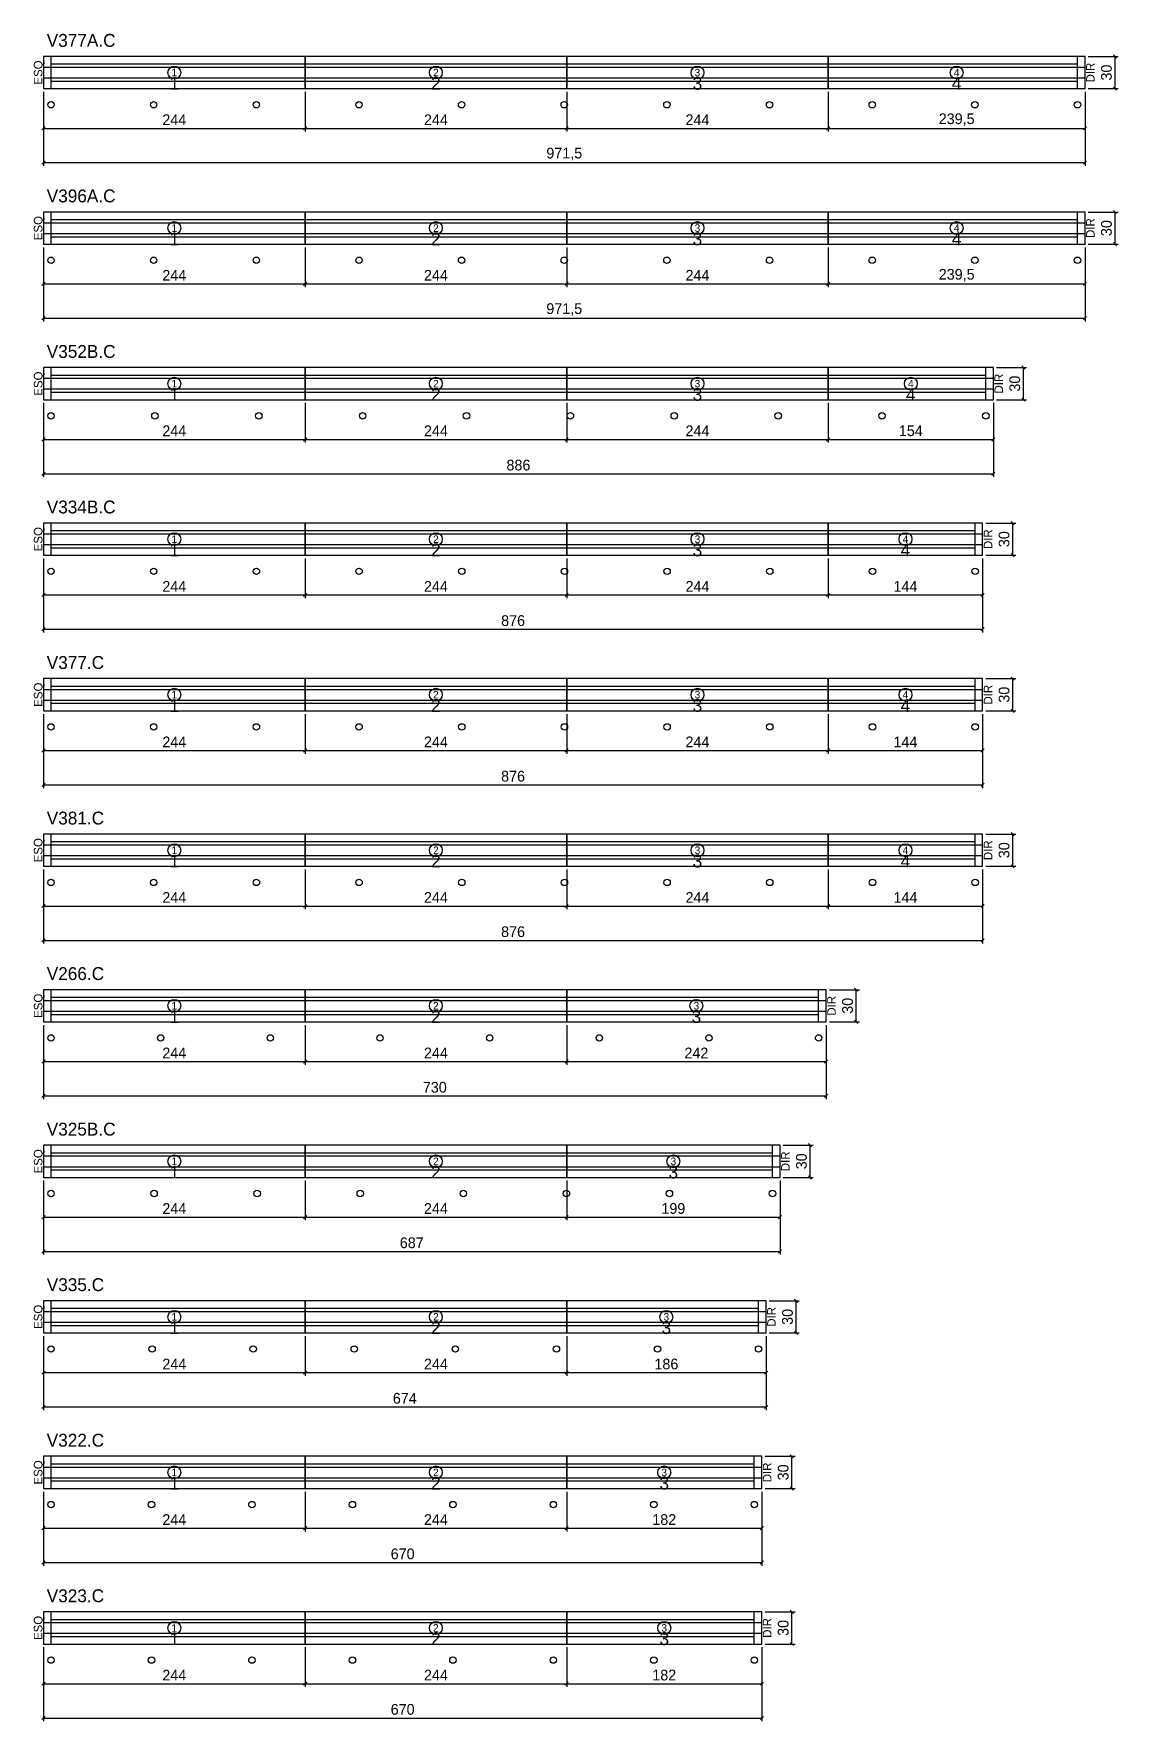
# Model space of a CAD drawing. Extents: x -13000 to 3070, y -11621 to 1250.
# Drawn here: x -9 to 1002, y -2007 to -434 of the extents above; entities that cross this region are included whole.
import ezdxf
from ezdxf.enums import TextEntityAlignment as Align

# ---------------------------------------------------------------- set-up
doc = ezdxf.new("R2010")
doc.units = 0
for name, color, linetype in [('5', 5, 'Continuous'), ('COTA', 241, 'Continuous'), ('Escoras', 224, 'Continuous'), ('NOMENCLATURA', 7, 'Continuous'), ('Painéis', 200, 'Continuous'), ('SARR_2.2x7', 40, 'Continuous')]:
    doc.layers.add(name, color=color, linetype=linetype)
doc.dimstyles.new('PAINEL', dxfattribs={"dimtxt": 10, "dimasz": 3, "dimexe": 3, "dimexo": 3, "dimgap": 3, "dimtad": 1, "dimblk": 'OBLIQUE', "dimblk1": 'OBLIQUE', "dimcen": 2.5, "dimclrd": 4, "dimclre": 4, "dimclrt": 240, "dimazin": 3, "dimtfac": 1, "dimtmove": 0, "dimatfit": 3})

# ---------------------------------------------------------------- blocks, each defined once
blk = doc.blocks.new('nf1')
blk.add_circle((0, 0), 6)
blk.add_text('1', height=7).set_placement((0, 0), align=Align.MIDDLE_CENTER)
blk = doc.blocks.new('nf2')
blk.add_circle((0, 0), 6)
blk.add_text('2', height=7).set_placement((0, 0), align=Align.MIDDLE_CENTER)
blk = doc.blocks.new('nf3')
blk.add_circle((0, 0), 6)
blk.add_text('3', height=7).set_placement((0, 0), align=Align.MIDDLE_CENTER)
blk = doc.blocks.new('nf4')
blk.add_circle((0, 0), 6)
blk.add_text('4', height=7).set_placement((0, 0), align=Align.MIDDLE_CENTER)
blk = doc.blocks.new('_OBLIQUE')
at = {"color": 0, "linetype": 'BYBLOCK'}
blk.add_line((-0.5, -0.5), (0.5, 0.5), dxfattribs=at)

msp = doc.modelspace()

# ---------------------------------------------------------------- linework, layer by layer
at = {"layer": 'Escoras'}
for centre in [(7, -500), (102.75, -500), (198.5, -500), (294.25, -500), (390, -500), (485.75, -500), (581.5, -500), (677.25, -500), (773, -500), (868.75, -500), (964.5, -500), (7, -645), (102.75, -645), (198.5, -645), (294.25, -645), (390, -645), (485.75, -645), (581.5, -645), (677.25, -645), (773, -645), (868.75, -645), (964.5, -645), (7, -790), (103.889, -790), (200.778, -790), (297.667, -790), (394.556, -790), (491.444, -790), (588.333, -790), (685.222, -790), (782.111, -790), (879, -790), (7, -935), (102.778, -935), (198.556, -935), (294.333, -935), (390.111, -935), (485.889, -935), (581.667, -935), (677.444, -935), (773.222, -935), (869, -935), (7, -1080), (102.778, -1080), (198.556, -1080), (294.333, -1080), (390.111, -1080), (485.889, -1080), (581.667, -1080), (677.444, -1080), (773.222, -1080), (869, -1080), (7, -1225), (102.778, -1225), (198.556, -1225), (294.333, -1225), (390.111, -1225), (485.889, -1225), (581.667, -1225), (677.444, -1225), (773.222, -1225), (869, -1225), (7, -1370), (109.286, -1370), (211.571, -1370), (313.857, -1370), (416.143, -1370), (518.429, -1370), (620.714, -1370), (723, -1370), (7, -1515), (103.143, -1515), (199.286, -1515), (295.429, -1515), (391.571, -1515), (487.714, -1515), (583.857, -1515), (680, -1515), (7, -1660), (101.286, -1660), (195.571, -1660), (289.857, -1660), (384.143, -1660), (478.429, -1660), (572.714, -1660), (667, -1660), (7, -1805), (100.714, -1805), (194.429, -1805), (288.143, -1805), (381.857, -1805), (475.571, -1805), (569.286, -1805), (663, -1805), (7, -1950), (100.714, -1950), (194.429, -1950), (288.143, -1950), (381.857, -1950), (475.571, -1950), (569.286, -1950), (663, -1950)]:
    msp.add_circle(centre, 3, dxfattribs=at)
at = {"layer": 'Painéis'}
for p, q in [((244, -485), (244, -455)), ((488, -485), (488, -455)), ((732, -485), (732, -455)), ((0, -465), (244, -465)), ((244, -465), (488, -465)), ((488, -465), (732, -465)), ((732, -465), (971.5, -465)), ((0, -475), (244, -475)), ((244, -475), (488, -475)), ((488, -475), (732, -475)), ((732, -475), (971.5, -475)), ((0, -610), (244, -610)), ((244, -630), (244, -600)), ((244, -610), (488, -610)), ((488, -630), (488, -600)), ((488, -610), (732, -610)), ((732, -630), (732, -600)), ((732, -610), (971.5, -610)), ((0, -620), (244, -620)), ((244, -620), (488, -620)), ((488, -620), (732, -620)), ((732, -620), (971.5, -620)), ((0, -755), (244, -755)), ((244, -775), (244, -745)), ((244, -755), (488, -755)), ((488, -775), (488, -745)), ((488, -755), (732, -755)), ((732, -775), (732, -745)), ((732, -755), (886, -755)), ((0, -765), (244, -765)), ((244, -765), (488, -765)), ((488, -765), (732, -765)), ((732, -765), (886, -765)), ((244, -920), (244, -890)), ((488, -920), (488, -890)), ((732, -920), (732, -890)), ((0, -900), (244, -900)), ((0, -910), (244, -910)), ((244, -900), (488, -900)), ((244, -910), (488, -910)), ((488, -900), (732, -900)), ((488, -910), (732, -910)), ((732, -900), (876, -900)), ((732, -910), (876, -910)), ((244, -1065), (244, -1035)), ((488, -1065), (488, -1035)), ((732, -1065), (732, -1035)), ((0, -1045), (244, -1045)), ((244, -1045), (488, -1045)), ((488, -1045), (732, -1045)), ((732, -1045), (876, -1045)), ((0, -1055), (244, -1055)), ((244, -1055), (488, -1055)), ((488, -1055), (732, -1055)), ((732, -1055), (876, -1055)), ((0, -1190), (244, -1190)), ((244, -1210), (244, -1180)), ((244, -1190), (488, -1190)), ((488, -1210), (488, -1180)), ((488, -1190), (732, -1190)), ((732, -1210), (732, -1180)), ((732, -1190), (876, -1190)), ((0, -1200), (244, -1200)), ((244, -1200), (488, -1200)), ((488, -1200), (732, -1200)), ((732, -1200), (876, -1200)), ((0, -1335), (244, -1335)), ((244, -1355), (244, -1325)), ((244, -1335), (488, -1335)), ((488, -1355), (488, -1325)), ((488, -1335), (730, -1335)), ((0, -1345), (244, -1345)), ((244, -1345), (488, -1345)), ((488, -1345), (730, -1345)), ((244, -1500), (244, -1470)), ((488, -1500), (488, -1470)), ((0, -1480), (244, -1480)), ((0, -1490), (244, -1490)), ((244, -1480), (488, -1480)), ((244, -1490), (488, -1490)), ((488, -1480), (687, -1480)), ((488, -1490), (687, -1490)), ((244, -1645), (244, -1615)), ((488, -1645), (488, -1615)), ((0, -1625), (244, -1625)), ((0, -1635), (244, -1635)), ((244, -1625), (488, -1625)), ((244, -1635), (488, -1635)), ((488, -1625), (674, -1625)), ((488, -1635), (674, -1635)), ((244, -1790), (244, -1760)), ((488, -1790), (488, -1760)), ((0, -1770), (244, -1770)), ((244, -1770), (488, -1770)), ((488, -1770), (670, -1770)), ((0, -1780), (244, -1780)), ((244, -1780), (488, -1780)), ((488, -1780), (670, -1780)), ((0, -1915), (244, -1915)), ((244, -1935), (244, -1905)), ((244, -1915), (488, -1915)), ((488, -1935), (488, -1905)), ((488, -1915), (670, -1915)), ((0, -1925), (244, -1925)), ((244, -1925), (488, -1925)), ((488, -1925), (670, -1925))]:
    msp.add_line(p, q, dxfattribs=at)
for points in [[(0, -485), (244, -485), (244, -455), (0, -455)], [(244, -485), (488, -485), (488, -455), (244, -455)], [(488, -485), (732, -485), (732, -455), (488, -455)], [(732, -485), (971.5, -485), (971.5, -455), (732, -455)], [(0, -630), (244, -630), (244, -600), (0, -600)], [(244, -630), (488, -630), (488, -600), (244, -600)], [(488, -630), (732, -630), (732, -600), (488, -600)], [(732, -630), (971.5, -630), (971.5, -600), (732, -600)], [(0, -775), (244, -775), (244, -745), (0, -745)], [(244, -775), (488, -775), (488, -745), (244, -745)], [(488, -775), (732, -775), (732, -745), (488, -745)], [(732, -775), (886, -775), (886, -745), (732, -745)], [(0, -920), (244, -920), (244, -890), (0, -890)], [(244, -920), (488, -920), (488, -890), (244, -890)], [(488, -920), (732, -920), (732, -890), (488, -890)], [(732, -920), (876, -920), (876, -890), (732, -890)], [(0, -1065), (244, -1065), (244, -1035), (0, -1035)], [(244, -1065), (488, -1065), (488, -1035), (244, -1035)], [(488, -1065), (732, -1065), (732, -1035), (488, -1035)], [(732, -1065), (876, -1065), (876, -1035), (732, -1035)], [(0, -1210), (244, -1210), (244, -1180), (0, -1180)], [(244, -1210), (488, -1210), (488, -1180), (244, -1180)], [(488, -1210), (732, -1210), (732, -1180), (488, -1180)], [(732, -1210), (876, -1210), (876, -1180), (732, -1180)], [(0, -1355), (244, -1355), (244, -1325), (0, -1325)], [(244, -1355), (488, -1355), (488, -1325), (244, -1325)], [(488, -1355), (730, -1355), (730, -1325), (488, -1325)], [(0, -1500), (244, -1500), (244, -1470), (0, -1470)], [(244, -1500), (488, -1500), (488, -1470), (244, -1470)], [(488, -1500), (687, -1500), (687, -1470), (488, -1470)], [(0, -1645), (244, -1645), (244, -1615), (0, -1615)], [(244, -1645), (488, -1645), (488, -1615), (244, -1615)], [(488, -1645), (674, -1645), (674, -1615), (488, -1615)], [(0, -1790), (244, -1790), (244, -1760), (0, -1760)], [(244, -1790), (488, -1790), (488, -1760), (244, -1760)], [(488, -1790), (670, -1790), (670, -1760), (488, -1760)], [(0, -1935), (244, -1935), (244, -1905), (0, -1905)], [(244, -1935), (488, -1935), (488, -1905), (244, -1905)], [(488, -1935), (670, -1935), (670, -1905), (488, -1905)]]:
    msp.add_lwpolyline(points, close=True, dxfattribs=at)
at = {"layer": 'SARR_2.2x7'}
for p, q in [((7, -485), (7, -455)), ((964.5, -485), (964.5, -455)), ((7, -462), (244, -462)), ((244, -462), (488, -462)), ((488, -462), (732, -462)), ((732, -462), (964.5, -462)), ((7, -478), (244, -478)), ((244, -478), (488, -478)), ((488, -478), (732, -478)), ((732, -478), (964.5, -478)), ((7, -630), (7, -600)), ((7, -607), (244, -607)), ((244, -607), (488, -607)), ((488, -607), (732, -607)), ((732, -607), (964.5, -607)), ((964.5, -630), (964.5, -600)), ((7, -623), (244, -623)), ((244, -623), (488, -623)), ((488, -623), (732, -623)), ((732, -623), (964.5, -623)), ((7, -775), (7, -745)), ((7, -752), (244, -752)), ((244, -752), (488, -752)), ((488, -752), (732, -752)), ((732, -752), (879, -752)), ((879, -775), (879, -745)), ((7, -768), (244, -768)), ((244, -768), (488, -768)), ((488, -768), (732, -768)), ((732, -768), (879, -768)), ((7, -920), (7, -890)), ((869, -920), (869, -890)), ((7, -897), (244, -897)), ((244, -897), (488, -897)), ((488, -897), (732, -897)), ((732, -897), (869, -897)), ((7, -913), (244, -913)), ((244, -913), (488, -913)), ((488, -913), (732, -913)), ((732, -913), (869, -913)), ((7, -1065), (7, -1035)), ((869, -1065), (869, -1035)), ((7, -1042), (244, -1042)), ((244, -1042), (488, -1042)), ((488, -1042), (732, -1042)), ((732, -1042), (869, -1042)), ((7, -1058), (244, -1058)), ((244, -1058), (488, -1058)), ((488, -1058), (732, -1058)), ((732, -1058), (869, -1058)), ((7, -1210), (7, -1180)), ((7, -1187), (244, -1187)), ((244, -1187), (488, -1187)), ((488, -1187), (732, -1187)), ((732, -1187), (869, -1187)), ((869, -1210), (869, -1180)), ((7, -1203), (244, -1203)), ((244, -1203), (488, -1203)), ((488, -1203), (732, -1203)), ((732, -1203), (869, -1203)), ((7, -1355), (7, -1325)), ((7, -1332), (244, -1332)), ((244, -1332), (488, -1332)), ((488, -1332), (723, -1332)), ((723, -1355), (723, -1325)), ((7, -1348), (244, -1348)), ((244, -1348), (488, -1348)), ((488, -1348), (723, -1348)), ((7, -1500), (7, -1470)), ((7, -1477), (244, -1477)), ((244, -1477), (488, -1477)), ((488, -1477), (680, -1477)), ((680, -1500), (680, -1470)), ((7, -1493), (244, -1493)), ((244, -1493), (488, -1493)), ((488, -1493), (680, -1493)), ((7, -1645), (7, -1615)), ((667, -1645), (667, -1615)), ((7, -1622), (244, -1622)), ((244, -1622), (488, -1622)), ((488, -1622), (667, -1622)), ((7, -1638), (244, -1638)), ((244, -1638), (488, -1638)), ((488, -1638), (667, -1638)), ((7, -1790), (7, -1760)), ((663, -1790), (663, -1760)), ((7, -1767), (244, -1767)), ((244, -1767), (488, -1767)), ((488, -1767), (663, -1767)), ((7, -1783), (244, -1783)), ((244, -1783), (488, -1783)), ((488, -1783), (663, -1783)), ((7, -1935), (7, -1905)), ((7, -1912), (244, -1912)), ((244, -1912), (488, -1912)), ((488, -1912), (663, -1912)), ((663, -1935), (663, -1905)), ((7, -1928), (244, -1928)), ((244, -1928), (488, -1928)), ((488, -1928), (663, -1928))]:
    msp.add_line(p, q, dxfattribs=at)

# ---------------------------------------------------------------- block references
at = {"layer": 'COTA'}
for name, p in [('nf1', (122, -470)), ('nf2', (366, -470)), ('nf3', (610, -470)), ('nf4', (851.75, -470)), ('nf1', (122, -615)), ('nf2', (366, -615)), ('nf3', (610, -615)), ('nf4', (851.75, -615)), ('nf1', (122, -760)), ('nf2', (366, -760)), ('nf3', (610, -760)), ('nf4', (809, -760)), ('nf1', (122, -905)), ('nf2', (366, -905)), ('nf3', (610, -905)), ('nf4', (804, -905)), ('nf1', (122, -1050)), ('nf2', (366, -1050)), ('nf3', (610, -1050)), ('nf4', (804, -1050)), ('nf1', (122, -1195)), ('nf2', (366, -1195)), ('nf3', (610, -1195)), ('nf4', (804, -1195)), ('nf1', (122, -1340)), ('nf2', (366, -1340)), ('nf3', (609, -1340)), ('nf1', (122, -1485)), ('nf2', (366, -1485)), ('nf3', (587.5, -1485)), ('nf1', (122, -1630)), ('nf2', (366, -1630)), ('nf3', (581, -1630)), ('nf1', (122, -1775)), ('nf2', (366, -1775)), ('nf3', (579, -1775)), ('nf1', (122, -1920)), ('nf2', (366, -1920)), ('nf3', (579, -1920))]:
    msp.add_blockref(name, p, dxfattribs=at)

# ---------------------------------------------------------------- texts
at = {"layer": '5'}
for s, p in [('ESQ', (-5, -470)), ('DIR', (976.5, -470)), ('ESQ', (-5, -615)), ('DIR', (976.5, -615)), ('ESQ', (-5, -760)), ('DIR', (891, -760)), ('ESQ', (-5, -905)), ('DIR', (881, -905)), ('ESQ', (-5, -1050)), ('DIR', (881, -1050)), ('ESQ', (-5, -1195)), ('DIR', (881, -1195)), ('ESQ', (-5, -1340)), ('DIR', (735, -1340)), ('ESQ', (-5, -1485)), ('DIR', (692, -1485)), ('ESQ', (-5, -1630)), ('DIR', (679, -1630)), ('ESQ', (-5, -1775)), ('DIR', (675, -1775)), ('ESQ', (-5, -1920)), ('DIR', (675, -1920))]:
    msp.add_text(s, height=8, rotation=90, dxfattribs=at).set_placement(p, align=Align.MIDDLE_CENTER)
for s, p in [('1', (122, -480)), ('2', (366, -480)), ('3', (610, -480)), ('4', (851.75, -480)), ('1', (122, -625)), ('2', (366, -625)), ('3', (610, -625)), ('4', (851.75, -625)), ('1', (122, -770)), ('2', (366, -770)), ('3', (610, -770)), ('4', (809, -770)), ('1', (122, -915)), ('2', (366, -915)), ('3', (610, -915)), ('4', (804, -915)), ('1', (122, -1060)), ('2', (366, -1060)), ('3', (610, -1060)), ('4', (804, -1060)), ('1', (122, -1205)), ('2', (366, -1205)), ('3', (610, -1205)), ('4', (804, -1205)), ('1', (122, -1350)), ('2', (366, -1350)), ('3', (609, -1350)), ('1', (122, -1495)), ('2', (366, -1495)), ('3', (587.5, -1495)), ('1', (122, -1640)), ('2', (366, -1640)), ('3', (581, -1640)), ('1', (122, -1785)), ('2', (366, -1785)), ('3', (579, -1785)), ('1', (122, -1930)), ('2', (366, -1930)), ('3', (579, -1930))]:
    msp.add_text(s, height=12, dxfattribs=at).set_placement(p, align=Align.MIDDLE_CENTER)
at = {"layer": 'NOMENCLATURA'}
for s, p in [('V377A.C', (3, -446)), ('V396A.C', (3, -591)), ('V352B.C', (3, -736)), ('V334B.C', (3, -881)), ('V377.C', (3, -1026)), ('V381.C', (3, -1171)), ('V266.C', (3, -1316)), ('V325B.C', (3, -1461)), ('V335.C', (3, -1606)), ('V322.C', (3, -1751)), ('V323.C', (3, -1896))]:
    msp.add_text(s, height=12, dxfattribs=at).set_placement(p)

# ---------------------------------------------------------------- dimensions: what is measured, and where the dimension line sits
at = {"layer": 'COTA'}
for base, p1, p2 in [((999.5, -485), (971.5, -485), (971.5, -455)), ((999.5, -630), (971.5, -630), (971.5, -600)), ((914, -775), (886, -775), (886, -745)), ((904, -920), (876, -920), (876, -890)), ((904, -1065), (876, -1065), (876, -1035)), ((904, -1210), (876, -1210), (876, -1180)), ((758, -1355), (730, -1355), (730, -1325)), ((715, -1500), (687, -1500), (687, -1470)), ((702, -1645), (674, -1645), (674, -1615)), ((698, -1790), (670, -1790), (670, -1760)), ((698, -1935), (670, -1935), (670, -1905))]:
    msp.add_linear_dim(base=base, p1=p1, p2=p2, angle=90, dimstyle='PAINEL', dxfattribs=at).render()
for base, p1, p2 in [((0, -522), (0, -485), (244, -485)), ((0, -554), (0, -485), (971.5, -485)), ((244, -522), (244, -485), (488, -485)), ((488, -522), (488, -485), (732, -485)), ((732, -522), (732, -485), (971.5, -485)), ((0, -667), (0, -630), (244, -630)), ((0, -699), (0, -630), (971.5, -630)), ((244, -667), (244, -630), (488, -630)), ((488, -667), (488, -630), (732, -630)), ((732, -667), (732, -630), (971.5, -630)), ((0, -812), (0, -775), (244, -775)), ((0, -844), (0, -775), (886, -775)), ((244, -812), (244, -775), (488, -775)), ((488, -812), (488, -775), (732, -775)), ((732, -812), (732, -775), (886, -775)), ((0, -957), (0, -920), (244, -920)), ((0, -989), (0, -920), (876, -920)), ((244, -957), (244, -920), (488, -920)), ((488, -957), (488, -920), (732, -920)), ((732, -957), (732, -920), (876, -920)), ((0, -1102), (0, -1065), (244, -1065)), ((0, -1134), (0, -1065), (876, -1065)), ((244, -1102), (244, -1065), (488, -1065)), ((488, -1102), (488, -1065), (732, -1065)), ((732, -1102), (732, -1065), (876, -1065)), ((0, -1247), (0, -1210), (244, -1210)), ((0, -1279), (0, -1210), (876, -1210)), ((244, -1247), (244, -1210), (488, -1210)), ((488, -1247), (488, -1210), (732, -1210)), ((732, -1247), (732, -1210), (876, -1210)), ((0, -1392), (0, -1355), (244, -1355)), ((0, -1424), (0, -1355), (730, -1355)), ((244, -1392), (244, -1355), (488, -1355)), ((488, -1392), (488, -1355), (730, -1355)), ((0, -1537), (0, -1500), (244, -1500)), ((0, -1569), (0, -1500), (687, -1500)), ((244, -1537), (244, -1500), (488, -1500)), ((488, -1537), (488, -1500), (687, -1500)), ((0, -1682), (0, -1645), (244, -1645)), ((0, -1714), (0, -1645), (674, -1645)), ((244, -1682), (244, -1645), (488, -1645)), ((488, -1682), (488, -1645), (674, -1645)), ((0, -1827), (0, -1790), (244, -1790)), ((0, -1859), (0, -1790), (670, -1790)), ((244, -1827), (244, -1790), (488, -1790)), ((488, -1827), (488, -1790), (670, -1790)), ((0, -1972), (0, -1935), (244, -1935)), ((0, -2004), (0, -1935), (670, -1935)), ((244, -1972), (244, -1935), (488, -1935)), ((488, -1972), (488, -1935), (670, -1935))]:
    msp.add_linear_dim(base=base, p1=p1, p2=p2, dimstyle='PAINEL', dxfattribs=at).render()

doc.saveas('drawing.dxf')
